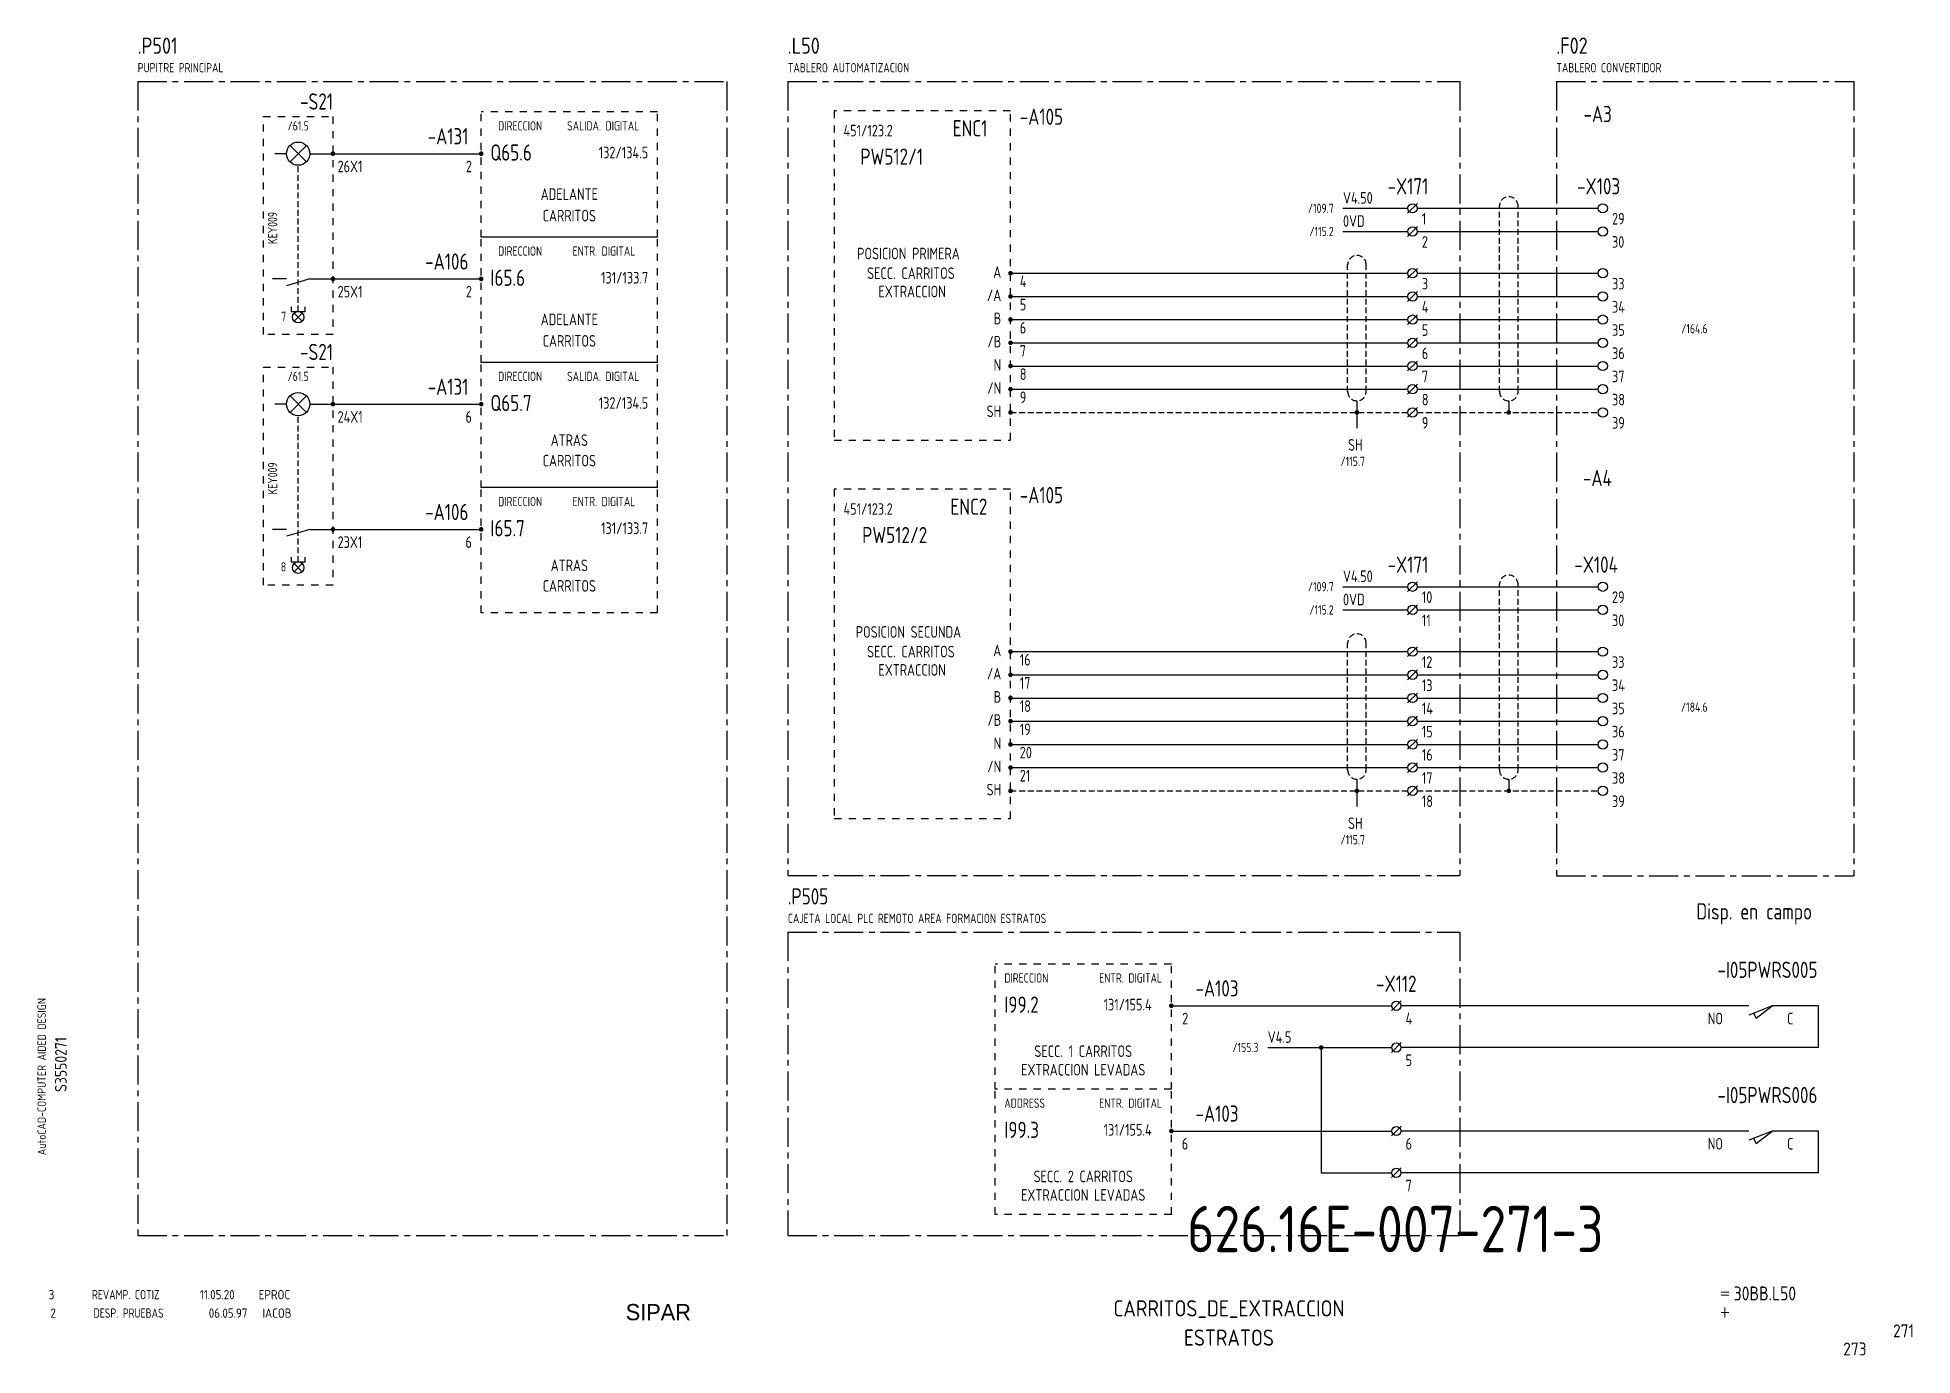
# Model space of a CAD drawing. Extents: x 10 to 414, y 6 to 290.
import ezdxf
from ezdxf.enums import TextEntityAlignment as Align

# ---------------------------------------------------------------- set-up
doc = ezdxf.new("R2010")
doc.units = 0
doc.header["$LTSCALE"] = 5
doc.header["$MEASUREMENT"] = 0
for name, pattern in [('CENTER', [2, 1.25, -0.25, 0.25, -0.25]), ('HIDDEN', [0.375, 0.25, -0.125]), ('HIDDEN1', [0.625, 0.3125, -0.3125])]:
    doc.linetypes.add(name, pattern=pattern)
doc.layers.get('0').update_dxf_attribs({"linetype": 'CONTINUOUS'})
doc.layers.add('3', color=3, linetype='CONTINUOUS')
doc.layers.add('CART', color=7, linetype='CONTINUOUS')
doc.styles.add('DIN', font='DIN.shx', dxfattribs={"width": 0.85})
doc.styles.add('N', font='ROMANS', dxfattribs={"width": 0.85, "height": 3})
doc.styles.add('SIMPLEX', font='SIMPLEX', dxfattribs={"width": 0.85})
doc.styles.add('X', font='UNIV.SHX', dxfattribs={"height": 3.5})

# ---------------------------------------------------------------- blocks, each defined once
blk = doc.blocks.new('B5-3')
at = {"linetype": 'Continuous', "const_width": 0.5}
blk.add_lwpolyline([(-0.25, 0, 1), (0.25, 0, 1)], format="xyb", close=True, dxfattribs=at)
blk = doc.blocks.new('NO')
at = {"linetype": 'Continuous'}
blk.add_line((-1.06, -1.06), (1.06, 1.06), dxfattribs=at)
at = {"color": 7}
blk.add_circle((0, 0), 1, dxfattribs=at)
at = {"color": 7, "style": 'SIMPLEX', "flags": 9}
for tag, p in [('QUADRO', (-7.5, 4)), ('SEZIONE', (-7.5, 2.5)), ('NUMO', (-7.5, 1)), ('NUMM', (-7.5, -0.5)), ('NOTEM', (-7.5, -2)), ('NOTEV', (-7.5, -3.5)), ('UTENZA', (-7.5, -5)), ('RIP', (-7.5, -6.5)), ('RAGGIO', (-7.5, -8))]:
    blk.add_attdef(tag, p, '', height=1, dxfattribs=at)
at = {"color": 3, "style": 'SIMPLEX', "flags": 8}
for tag, p in [('NUMI', (1.5, 0.5)), ('MORSETTIERA', (1.5, -2.5))]:
    blk.add_attdef(tag, p, '', height=2, dxfattribs=at)
blk = doc.blocks.new('NORMALE')
at = {"linetype": 'Continuous'}
blk.add_line((-1.06, -1.06), (1.06, 1.06), dxfattribs=at)
at = {"color": 7}
blk.add_circle((0, 0), 1, dxfattribs=at)
at = {"color": 7, "style": 'SIMPLEX', "flags": 9}
for tag, p in [('QUADRO', (-7.5, 4)), ('SEZIONE', (-7.5, 2.5)), ('NUMO', (-7.5, 1)), ('NUMM', (-7.5, -0.5)), ('NOTEM', (-7.5, -2)), ('NOTEV', (-7.5, -3.5)), ('UTENZA', (-7.5, -5)), ('RIP', (-7.5, -6.5)), ('RAGGIO', (-7.5, -8))]:
    blk.add_attdef(tag, p, '', height=1, dxfattribs=at)
at = {"color": 3, "style": 'SIMPLEX', "flags": 8}
for tag, p in [('NUMI', (1.5, 0.5)), ('MORSETTIERA', (1.5, -2.5))]:
    blk.add_attdef(tag, p, '', height=2, dxfattribs=at)
blk = doc.blocks.new('REV2')
at = {"color": 3, "style": 'DIN'}
for s, width, p in [('2', 0.9, (12.45, 13.79)), ('DESP. PRUEBAS', 0.8, (21.76, 13.79)), ('06.05.97', 0.9, (46.59, 13.79)), ('IACOB', 0.9, (58.16, 13.79))]:
    blk.add_text(s, height=2, dxfattribs=dict(at, width=width)).set_placement(p)

msp = doc.modelspace()

# ---------------------------------------------------------------- linework, layer by layer
at = {"color": 3, "linetype": 'CENTER'}
for p, q in [((31.27, 280.3), (158.24, 280.3)), ((31.27, 280.3), (31.27, 31.5)), ((158.24, 280.3), (158.24, 31.5)), ((171.42, 280.3), (316.27, 280.3)), ((171.42, 280.3), (171.42, 109.15)), ((316.27, 280.3), (316.27, 109.15)), ((337.09, 280.3), (401.21, 280.3)), ((337.09, 280.3), (337.09, 109.06)), ((401.21, 280.3), (401.21, 109.06)), ((171.42, 109.15), (316.27, 109.15)), ((337.09, 109.06), (401.21, 109.06)), ((171.42, 96.89), (171.42, 31.5)), ((171.42, 96.89), (316.27, 96.89)), ((316.27, 96.89), (316.27, 31.5)), ((31.27, 31.5), (158.24, 31.5)), ((171.42, 31.5), (316.27, 31.5))]:
    msp.add_line(p, q, dxfattribs=at)
at = {"linetype": 'HIDDEN1'}
for p, q in [((58.36, 225.76), (58.36, 272.76)), ((58.36, 272.76), (73.36, 272.76)), ((73.36, 272.76), (73.36, 225.76)), ((143.31, 273.76), (105.31, 273.76)), ((105.31, 246.76), (105.31, 273.76)), ((143.31, 246.76), (143.31, 273.76)), ((181.42, 273.98), (181.42, 202.98)), ((219.42, 273.98), (181.42, 273.98)), ((219.42, 202.98), (219.42, 273.98)), ((105.31, 219.76), (105.31, 246.76)), ((143.31, 219.76), (143.31, 246.76)), ((73.36, 225.76), (58.36, 225.76)), ((58.36, 171.76), (58.36, 218.76)), ((58.36, 218.76), (73.36, 218.76)), ((73.36, 218.76), (73.36, 171.76)), ((105.31, 192.76), (105.31, 219.76)), ((143.31, 192.76), (143.31, 219.76)), ((181.42, 202.98), (219.42, 202.98)), ((105.31, 165.76), (105.31, 192.76)), ((143.31, 165.76), (143.31, 192.76)), ((219.42, 192.4), (181.42, 192.4)), ((181.42, 192.4), (181.42, 121.4)), ((219.42, 121.4), (219.42, 192.4)), ((73.36, 171.76), (58.36, 171.76)), ((143.31, 165.76), (105.31, 165.76)), ((143.31, 165.76), (105.31, 165.76)), ((181.42, 121.4), (219.42, 121.4)), ((254.09, 90.05), (216.09, 90.05)), ((216.09, 63.05), (216.09, 90.05)), ((254.09, 63.05), (254.09, 90.05)), ((254.09, 63.05), (216.09, 63.05)), ((216.09, 36.05), (216.09, 63.05)), ((254.09, 36.05), (254.09, 63.05)), ((254.09, 36.05), (216.09, 36.05))]:
    msp.add_line(p, q, dxfattribs=at)
for p, q in [((63.36, 264.76), (60.86, 264.76)), ((68.36, 264.76), (73.36, 264.76)), ((73.36, 264.76), (105.31, 264.76)), ((291.09, 252.98), (305.09, 252.98)), ((307.09, 252.98), (346.09, 252.98)), ((291.09, 247.98), (305.09, 247.98)), ((307.09, 247.98), (346.09, 247.98)), ((219.42, 238.98), (305.09, 238.98)), ((307.09, 238.98), (346.09, 238.98)), ((63.36, 237.76), (60.36, 237.76)), ((68.36, 237.76), (63.36, 236.26)), ((68.36, 237.76), (73.36, 237.76)), ((73.36, 237.76), (105.31, 237.76)), ((64.36, 231.76), (64.36, 230.76)), ((64.36, 230.76), (67.36, 230.76)), ((67.36, 230.76), (67.36, 231.76)), ((219.42, 233.98), (305.09, 233.98)), ((307.09, 233.98), (346.09, 233.98)), ((219.42, 228.98), (305.09, 228.98)), ((307.09, 228.98), (346.09, 228.98)), ((219.42, 223.98), (305.09, 223.98)), ((307.09, 223.98), (346.09, 223.98)), ((219.42, 218.98), (305.09, 218.98)), ((307.09, 218.98), (346.09, 218.98)), ((63.36, 210.76), (60.86, 210.76)), ((68.36, 210.76), (73.36, 210.76)), ((73.36, 210.76), (105.31, 210.76)), ((219.42, 213.98), (305.09, 213.98)), ((294.09, 211.48), (294.09, 205.57)), ((307.09, 213.98), (346.09, 213.98)), ((326.83, 211.48), (326.83, 208.98)), ((63.36, 183.76), (60.36, 183.76)), ((68.36, 183.76), (63.36, 182.26)), ((68.36, 183.76), (73.36, 183.76)), ((73.36, 183.76), (105.31, 183.76)), ((64.36, 177.76), (64.36, 176.76)), ((64.36, 176.76), (67.36, 176.76)), ((67.36, 176.76), (67.36, 177.76)), ((291.09, 171.4), (305.09, 171.4)), ((307.09, 171.4), (346.09, 171.4)), ((291.09, 166.4), (305.09, 166.4)), ((307.09, 166.4), (346.09, 166.4)), ((219.42, 157.4), (305.09, 157.4)), ((307.09, 157.4), (346.09, 157.4)), ((219.42, 152.4), (305.09, 152.4)), ((307.09, 152.4), (346.09, 152.4)), ((219.42, 147.4), (305.09, 147.4)), ((307.09, 147.4), (346.09, 147.4)), ((219.42, 142.4), (305.09, 142.4)), ((307.09, 142.4), (346.09, 142.4)), ((219.42, 137.4), (305.09, 137.4)), ((307.09, 137.4), (346.09, 137.4)), ((219.42, 132.4), (305.09, 132.4)), ((294.09, 129.9), (294.09, 123.99)), ((307.09, 132.4), (346.09, 132.4)), ((326.83, 129.9), (326.83, 127.4)), ((254.09, 81.05), (301.59, 81.05)), ((378.59, 81.05), (303.59, 81.05)), ((383.59, 81.05), (378.59, 79.05)), ((393.59, 81.05), (383.59, 81.05)), ((393.59, 72.05), (393.59, 81.05)), ((274.87, 72.05), (301.59, 72.05)), ((393.59, 72.05), (303.59, 72.05)), ((254.09, 54.05), (301.59, 54.05)), ((378.59, 54.05), (303.59, 54.05)), ((383.59, 54.05), (378.59, 52.05)), ((393.59, 54.05), (383.59, 54.05)), ((393.59, 45.05), (393.59, 54.05)), ((286.38, 45.05), (301.59, 45.05)), ((393.59, 45.05), (303.59, 45.05))]:
    msp.add_line(p, q)
at = {"linetype": 'Continuous'}
for p, q in [((67.63, 262.99), (64.1, 266.53)), ((64.1, 262.99), (67.63, 266.53)), ((143.31, 246.76), (105.31, 246.76)), ((64.98, 228.62), (66.75, 230.39)), ((66.75, 228.62), (64.98, 230.39)), ((143.31, 219.76), (105.31, 219.76)), ((64.1, 208.99), (67.63, 212.53)), ((67.63, 208.99), (64.1, 212.53)), ((143.31, 192.76), (105.31, 192.76)), ((66.75, 174.62), (64.98, 176.39)), ((64.98, 174.62), (66.75, 176.39)), ((380.14, 78.37), (383.59, 81.05)), ((379.56, 79.44), (380.14, 78.37)), ((286.38, 72.05), (286.38, 45.05)), ((380.14, 51.37), (383.59, 54.05)), ((379.56, 52.44), (380.14, 51.37))]:
    msp.add_line(p, q, dxfattribs=at)
at = {"linetype": 'HIDDEN'}
for p, q in [((65.86, 230.76), (65.86, 262.26)), ((324.83, 213.48), (324.83, 253.48)), ((328.83, 213.48), (328.83, 253.48)), ((292.09, 213.48), (292.09, 240.82)), ((296.09, 213.48), (296.09, 240.82)), ((65.86, 176.76), (65.86, 208.26)), ((219.42, 208.98), (305.09, 208.98)), ((307.09, 208.98), (346.09, 208.98)), ((324.83, 131.9), (324.83, 171.9)), ((328.83, 131.9), (328.83, 171.9)), ((292.09, 131.9), (292.09, 159.24)), ((296.09, 131.9), (296.09, 159.24)), ((219.42, 127.4), (305.09, 127.4)), ((307.09, 127.4), (346.09, 127.4))]:
    msp.add_line(p, q, dxfattribs=at)
at = {"linetype": 'Continuous', "const_width": 0.5}
for points in [[(293.84, 208.98, 1), (294.34, 208.98, 1)], [(326.58, 208.98, 1), (327.08, 208.98, 1)], [(293.84, 127.4, 1), (294.34, 127.4, 1)], [(326.58, 127.4, 1), (327.08, 127.4, 1)]]:
    msp.add_lwpolyline(points, format="xyb", close=True, dxfattribs=at)
for centre, radius in [((65.86, 264.76), 2.5), ((347.09, 252.98), 1), ((347.09, 247.98), 1), ((347.09, 238.98), 1), ((347.09, 233.98), 1), ((347.09, 228.98), 1), ((347.09, 223.98), 1), ((347.09, 218.98), 1), ((347.09, 213.98), 1), ((65.86, 210.76), 2.5), ((347.09, 208.98), 1), ((347.09, 171.4), 1), ((347.09, 166.4), 1), ((347.09, 157.4), 1), ((347.09, 152.4), 1), ((347.09, 147.4), 1), ((347.09, 142.4), 1), ((347.09, 137.4), 1), ((347.09, 132.4), 1), ((347.09, 127.4), 1)]:
    msp.add_circle(centre, radius)
at = {"linetype": 'Continuous'}
for centre in [(65.86, 229.51), (65.86, 175.51)]:
    msp.add_circle(centre, 1.25, dxfattribs=at)
at = {"linetype": 'HIDDEN'}
for centre, start, end in [((326.83, 253.48), 0, 180), ((294.09, 240.82), 0, 180), ((294.09, 213.48), 180, 0), ((326.83, 213.48), 180, 0), ((326.83, 171.9), 0, 180), ((294.09, 159.24), 0, 180), ((294.09, 131.9), 180, 0), ((326.83, 131.9), 180, 0)]:
    msp.add_arc(centre, 2, start, end, dxfattribs=at)

# ---------------------------------------------------------------- block references
for p in [(73.36, 264.76), (105.31, 264.76), (219.42, 238.98), (73.36, 237.76), (105.31, 237.76), (219.42, 233.98), (219.42, 228.98), (219.42, 223.98), (219.42, 218.98), (219.42, 213.98), (73.36, 210.76), (105.31, 210.76), (219.42, 208.98), (73.36, 183.76), (105.31, 183.76), (219.42, 157.4), (219.42, 152.4), (219.42, 147.4), (219.42, 142.4), (219.42, 137.4), (219.42, 132.4), (219.42, 127.4)]:
    msp.add_blockref('B5-3', p)
at = {"linetype": 'Continuous'}
for name, p in [('NORMALE', (306.09, 252.98)), ('NORMALE', (306.09, 247.98)), ('NORMALE', (306.09, 238.98)), ('NORMALE', (306.09, 233.98)), ('NORMALE', (306.09, 228.98)), ('NORMALE', (306.09, 223.98)), ('NORMALE', (306.09, 218.98)), ('NORMALE', (306.09, 213.98)), ('NORMALE', (306.09, 208.98)), ('NORMALE', (306.09, 171.4)), ('NORMALE', (306.09, 166.4)), ('NORMALE', (306.09, 157.4)), ('NORMALE', (306.09, 152.4)), ('NORMALE', (306.09, 147.4)), ('NORMALE', (306.09, 142.4)), ('NORMALE', (306.09, 137.4)), ('NORMALE', (306.09, 132.4)), ('NORMALE', (306.09, 127.4)), ('NO', (302.59, 81.05)), ('NO', (302.59, 72.05)), ('NO', (302.59, 54.05)), ('NO', (302.59, 45.05)), ('REV2', (0, 0))]:
    msp.add_blockref(name, p, dxfattribs=at)
at = {"xscale": -1}
for p in [(254.09, 81.05), (286.38, 72.05), (254.09, 54.05)]:
    msp.add_blockref('B5-3', p, dxfattribs=at)

# ---------------------------------------------------------------- texts
at = {"color": 3, "style": 'DIN'}
for s, height, width, p in [('.P501', 3.5, 0.85, (31.27, 286.3)), ('.L50', 3.5, 0.85, (171.42, 286.3)), ('.F02', 3.5, 0.85, (337.09, 286.3)), ('-A105', 3.5, 0.8, (221.42, 270.98)), ('Q65.6', 3.5, 0.8, (107.31, 263.26)), ('I65.6', 3.5, 0.8, (107.31, 236.26)), ('Q65.7', 3.5, 0.8, (107.31, 209.26)), ('-A105', 3.5, 0.8, (221.42, 189.4)), ('I65.7', 3.5, 0.8, (107.31, 182.26)), ('.P505', 3.5, 0.8, (171.42, 102.89)), ('I99.2', 3.5, 0.8, (218.09, 79.55)), ('I99.3', 3.5, 0.8, (218.09, 52.55)), ('3', 2, 0.9, (12.09, 17.77)), ('REVAMP. COTIZ', 2, 0.8, (21.4, 17.77)), ('11.05.20', 2, 0.9, (44.67, 17.77)), ('EPROC', 2, 0.9, (57.35, 17.77))]:
    msp.add_text(s, height=height, dxfattribs=dict(at, width=width)).set_placement(p)
at = {"style": 'DIN', "width": 0.8}
for s, height, p in [('PUPITRE PRINCIPAL', 2, (31.27, 282.3)), ('TABLERO AUTOMATIZACION', 2, (171.42, 282.3)), ('TABLERO CONVERTIDOR', 2, (337.09, 282.3)), ('451/123.2', 2.5, (183.42, 268.48)), ('26X1', 2.5, (74.36, 260.76)), ('V4.50', 2.5, (291.09, 253.98)), ('0VD', 2.5, (291.09, 248.98)), ('1', 2.5, (308.09, 249.48)), ('29', 2.5, (349.09, 249.48)), ('2', 2.5, (308.09, 244.48)), ('30', 2.5, (349.09, 244.48)), ('4', 2.5, (221.42, 235.98)), ('25X1', 2.5, (74.36, 233.76)), ('3', 2.5, (308.09, 235.48)), ('33', 2.5, (349.09, 235.48)), ('5', 2.5, (221.42, 230.98)), ('4', 2.5, (308.09, 230.48)), ('34', 2.5, (349.09, 230.48)), ('6', 2.5, (221.42, 225.98)), ('5', 2.5, (308.09, 225.48)), ('35', 2.5, (349.09, 225.48)), ('7', 2.5, (221.42, 220.98)), ('6', 2.5, (308.09, 220.48)), ('36', 2.5, (349.09, 220.48)), ('8', 2.5, (221.42, 215.98)), ('7', 2.5, (308.09, 215.48)), ('37', 2.5, (349.09, 215.48)), ('9', 2.5, (221.42, 210.98)), ('8', 2.5, (308.09, 210.48)), ('38', 2.5, (349.09, 210.48)), ('24X1', 2.5, (74.36, 206.76)), ('9', 2.5, (308.09, 205.48)), ('39', 2.5, (349.09, 205.48)), ('SH', 2.5, (292.17, 200.73)), ('451/123.2', 2.5, (183.42, 186.9)), ('23X1', 2.5, (74.36, 179.76)), ('V4.50', 2.5, (291.09, 172.4)), ('0VD', 2.5, (291.09, 167.4)), ('10', 2.5, (308.09, 167.9)), ('29', 2.5, (349.09, 167.9)), ('11', 2.5, (308.09, 162.9)), ('30', 2.5, (349.09, 162.9)), ('16', 2.5, (221.42, 154.4)), ('12', 2.5, (308.09, 153.9)), ('33', 2.5, (349.09, 153.9)), ('17', 2.5, (221.42, 149.4)), ('13', 2.5, (308.09, 148.9)), ('34', 2.5, (349.09, 148.9)), ('18', 2.5, (221.42, 144.4)), ('14', 2.5, (308.09, 143.9)), ('35', 2.5, (349.09, 143.9)), ('19', 2.5, (221.42, 139.4)), ('15', 2.5, (308.09, 138.9)), ('36', 2.5, (349.09, 138.9)), ('20', 2.5, (221.42, 134.4)), ('16', 2.5, (308.09, 133.9)), ('37', 2.5, (349.09, 133.9)), ('21', 2.5, (221.42, 129.4)), ('17', 2.5, (308.09, 128.9)), ('38', 2.5, (349.09, 128.9)), ('18', 2.5, (308.09, 123.9)), ('39', 2.5, (349.09, 123.9)), ('SH', 2.5, (292.17, 119.15)), ('CAJETA LOCAL PLC REMOTO AREA FORMACION ESTRATOS', 2, (171.42, 98.89)), ('4', 2.5, (304.59, 77.05)), ('NO', 2.5, (369.72, 77.05)), ('C', 2.5, (386.83, 77.05)), ('V4.5', 2.5, (274.87, 73.05)), ('5', 2.5, (304.59, 68.05)), ('6', 2.5, (304.59, 50.05)), ('NO', 2.5, (369.72, 50.05)), ('C', 2.5, (386.83, 50.05)), ('7', 2.5, (304.59, 41.05))]:
    msp.add_text(s, height=height, dxfattribs=at).set_placement(p)
at = {"color": 3, "style": 'DIN', "width": 0.8}
for s, p in [('-S21', (73.36, 274.26)), ('-A3', (349.04, 271.55)), ('ENC1', (214.42, 268.48)), ('-A131', (102.56, 266.76)), ('PW512/1', (200.59, 262.37)), ('-A106', (102.56, 239.76)), ('-S21', (73.36, 220.26)), ('-A131', (102.56, 212.76)), ('-A4', (349.04, 193.08)), ('ENC2', (214.42, 186.9)), ('-A106', (102.56, 185.76)), ('PW512/2', (201.47, 180.79)), ('-A103', (268.57, 83.05)), ('-A103', (268.57, 56.05))]:
    msp.add_text(s, height=3.5, dxfattribs=at).set_placement(p, align=Align.RIGHT)
at = {"color": 1, "style": 'DIN', "width": 0.8}
for p in [(65.86, 269.76), (65.86, 215.76)]:
    msp.add_text('/61.5', height=2, dxfattribs=at).set_placement(p, align=Align.CENTER)
for s, height, p in [('DIRECCION', 2, (118.45, 269.76)), ('DIRECCION', 2, (118.45, 242.76)), ('A', 2.5, (217.42, 237.98)), ('/A', 2.5, (217.42, 232.98)), ('7', 2, (63.27, 228.68)), ('B', 2.5, (217.42, 227.98)), ('/B', 2.5, (217.42, 222.98)), ('N', 2.5, (217.42, 217.98)), ('DIRECCION', 2, (118.45, 215.76)), ('/N', 2.5, (217.42, 212.98)), ('SH', 2.5, (217.42, 207.98)), ('DIRECCION', 2, (118.45, 188.76)), ('8', 2, (63.27, 174.68)), ('A', 2.5, (217.42, 156.4)), ('/A', 2.5, (217.42, 151.4)), ('B', 2.5, (217.42, 146.4)), ('/B', 2.5, (217.42, 141.4)), ('N', 2.5, (217.42, 136.4)), ('/N', 2.5, (217.42, 131.4)), ('SH', 2.5, (217.42, 126.4)), ('ENTR. DIGITAL', 2, (252.09, 86.05)), ('ENTR. DIGITAL', 2, (252.09, 59.05))]:
    msp.add_text(s, height=height, dxfattribs=at).set_placement(p, align=Align.RIGHT)
for s, p in [('SALIDA. DIGITAL', (123.84, 269.76)), ('ENTR. DIGITAL', (124.99, 242.76)), ('SALIDA. DIGITAL', (123.84, 215.76)), ('ENTR. DIGITAL', (124.99, 188.76)), ('DIRECCION', (218.09, 86.05)), ('ADDRESS', (218.09, 59.05))]:
    msp.add_text(s, height=2, dxfattribs=at).set_placement(p)
at = {"style": 'DIN', "width": 0.8}
for s, height, p in [('2', 2.5, (103.31, 260.76)), ('132/134.5', 2.5, (141.31, 263.76)), ('/109.7', 2, (289.09, 251.98)), ('/115.2', 2, (289.09, 246.98)), ('131/133.7', 2.5, (141.31, 236.76)), ('2', 2.5, (103.31, 233.76)), ('/164.6', 2, (369.68, 226.02)), ('132/134.5', 2.5, (141.31, 209.76)), ('6', 2.5, (103.31, 206.76)), ('/115.7', 2, (295.82, 197.43)), ('6', 2.5, (103.31, 179.76)), ('131/133.7', 2.5, (141.31, 182.76)), ('/109.7', 2, (289.09, 170.4)), ('/115.2', 2, (289.09, 165.4)), ('/184.6', 2, (369.68, 144.44)), ('/115.7', 2, (295.82, 115.85)), ('131/155.4', 2.5, (249.85, 80.05)), ('2', 2.5, (257.73, 77.05)), ('/155.3', 2, (272.87, 71.05)), ('131/155.4', 2.5, (249.85, 53.05)), ('6', 2.5, (257.73, 50.05))]:
    msp.add_text(s, height=height, dxfattribs=at).set_placement(p, align=Align.RIGHT)
at = {"color": 3, "style": 'DIN', "width": 0.8}
for s, p in [('-X171', (305.09, 255.98)), ('-X103', (346.2, 255.98)), ('-X171', (305.09, 174.4)), ('-X104', (345.66, 174.4)), ('-X112', (302.59, 84.05))]:
    msp.add_text(s, height=3.5, dxfattribs=at).set_placement(p, align=Align.CENTER)
at = {"style": 'DIN', "width": 0.8}
for s, p in [('ADELANTE', (124.31, 254.78)), ('CARRITOS', (124.31, 250.15)), ('POSICION PRIMERA', (197.42, 241.98)), ('SECC. CARRITOS', (197.95, 237.74)), ('EXTRACCION', (198.21, 233.79)), ('ADELANTE', (124.31, 227.78)), ('CARRITOS', (124.31, 223.15)), ('ATRAS', (124.31, 201.75)), ('CARRITOS', (124.31, 197.33)), ('ATRAS', (124.31, 174.75)), ('CARRITOS', (124.31, 170.33)), ('POSICION SECUNDA', (197.42, 160.4)), ('SECC. CARRITOS', (197.95, 156.16)), ('EXTRACCION', (198.21, 152.21)), ('SECC. 1 CARRITOS', (235.09, 70.01)), ('EXTRACCION LEVADAS', (235.09, 66.01)), ('SECC. 2 CARRITOS', (235.09, 43.01)), ('EXTRACCION LEVADAS', (235.09, 39.01))]:
    msp.add_text(s, height=2.5, dxfattribs=at).set_placement(p, align=Align.CENTER)
at = {"color": 1, "style": 'DIN', "width": 0.8}
for p in [(61.36, 245.26), (61.36, 191.26)]:
    msp.add_text('KEY009', height=2, rotation=90, dxfattribs=at).set_placement(p)
at = {"color": 2, "style": 'DIN', "width": 0.8}
msp.add_text('Disp. en campo', height=3.5, dxfattribs=at).set_placement((367.29, 99.65))
at = {"color": 2, "insert": (257.5, 37.92), "char_height": 10, "width": 111.0411, "attachment_point": 1, "style": 'DIN'}
msp.add_mtext('626.16E-007-271-3', dxfattribs=at)
at = {"layer": '3', "style": 'DIN', "width": 0.8}
for s, p in [('-I05PWRS005', (382.59, 87.05)), ('-I05PWRS006', (382.59, 60.05))]:
    msp.add_text(s, height=3.5, dxfattribs=at).set_placement(p, align=Align.CENTER)
at = {"layer": 'CART', "color": 1, "style": 'DIN', "width": 0.9}
msp.add_text('AutoCAD-COMPUTER AIDED DESIGN', height=1.8, rotation=90, dxfattribs=at).set_placement((11.47, 48.84))
at = {"layer": 'CART', "color": 3, "style": 'N', "width": 0.85}
for s, p in [('=', (372.24, 17.91)), ('+', (372.24, 13.87))]:
    msp.add_text(s, height=2.5, dxfattribs=at).set_placement(p)
at = {"layer": 'CART', "color": 3, "style": 'DIN', "width": 0.9, "flags": 1}
msp.add_attdef('S3550271', text='', height=2.5, rotation=90, dxfattribs=at).set_placement((15.95, 68.38), align=Align.CENTER)
at = {"layer": 'CART', "color": 3, "style": 'DIN', "width": 0.85}
msp.add_attdef('30BB.L50', text='', height=3, dxfattribs=at).set_placement((375.33, 16.63), align=Align.BOTTOM_LEFT)
at = {"layer": 'CART', "color": 6, "style": 'X', "flags": 1}
msp.add_attdef('SIPAR', text='', height=3.5, dxfattribs=at).set_placement((143.5, 15), align=Align.MIDDLE)
at = {"layer": 'CART', "color": 2, "style": 'DIN', "width": 0.9, "flags": 1}
for tag, p in [('CARRITOS_DE_EXTRACCION', (266.5, 15.65)), ('ESTRATOS', (266.5, 9.5))]:
    msp.add_attdef(tag, text='', height=3.5, dxfattribs=at).set_placement(p, align=Align.MIDDLE)
msp.add_attdef('271', text='', height=2.8, dxfattribs=at).set_placement((414.2, 9.56), align=Align.RIGHT)
at = {"layer": 'CART', "color": 7, "style": 'DIN', "width": 0.9, "flags": 1}
msp.add_attdef('273', (398.93, 5.65), '', height=2.8, dxfattribs=at)

doc.saveas('drawing.dxf')
